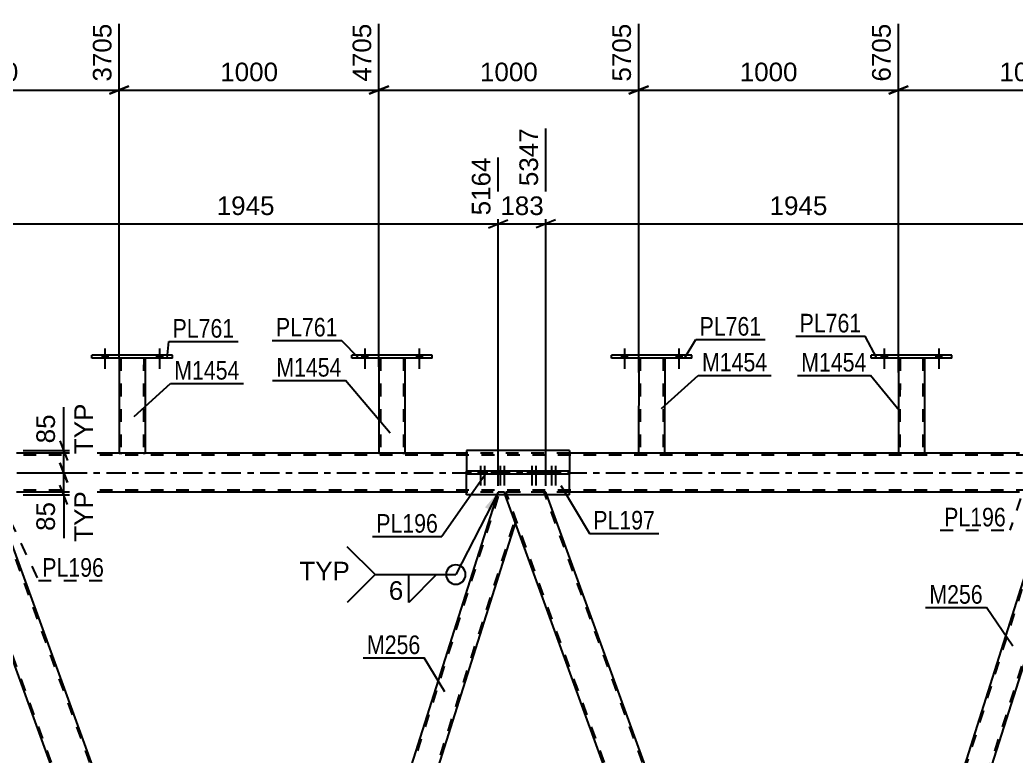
# Model space of a CAD drawing. Header units: millimetres. Extents: x -65 to 776, y -395 to 199.
# Drawn here: x 129.2 to 282.6, y -43.7 to 69.7 of the extents above; entities that cross this region are included whole.
import ezdxf

# ---------------------------------------------------------------- set-up
doc = ezdxf.new("R2010")
doc.units = ezdxf.units.MM
doc.linetypes.add('DXK_LINE_DOT2', pattern=[3.9198, 1.9599, -1.9599])
doc.linetypes.add('DXK_LINE_DOT3', pattern=[5.9187, 2.979, -0.9799, 0.9799, -0.9799])
doc.styles.add('Arial', font='ARIAL.TTF', dxfattribs={"height": 0.2})
doc.styles.add('Arial Narrow', font='ARIALN.TTF', dxfattribs={"height": 0.2})

# ---------------------------------------------------------------- blocks, each defined once
blk = doc.blocks.new('Part-318465366-5852 - 5841')
at = {"color": 2, "linetype": 'Continuous'}
for p, q in [((184.46, 17.64), (184.45, 3)), ((188.46, 17.64), (188.45, 3)), ((184.49, 3), (184.45, 3)), ((184.59, 3), (184.49, 3)), ((184.75, 3), (184.59, 3)), ((188.16, 3), (184.75, 3)), ((188.31, 3), (188.16, 3)), ((188.42, 3), (188.31, 3)), ((188.45, 3), (188.42, 3))]:
    blk.add_line(p, q, dxfattribs=at)
at = {"color": 7, "linetype": 'DXK_LINE_DOT2'}
for p, q in [((184.46, 17.64), (184.46, 17.64)), ((184.46, 17.64), (184.46, 17.64)), ((184.46, 17.64), (184.46, 17.64)), ((184.49, 17.64), (184.46, 17.64)), ((184.46, 17.64), (184.49, 17.64)), ((184.6, 17.64), (184.49, 17.64)), ((184.49, 17.64), (184.6, 17.64)), ((184.75, 17.64), (184.6, 17.64)), ((184.6, 17.64), (184.75, 17.64)), ((184.7, 17.64), (184.69, 3)), ((184.7, 17.64), (184.7, 17.64)), ((184.72, 17.64), (184.7, 17.64)), ((184.7, 17.64), (184.72, 17.64)), ((184.77, 17.64), (184.72, 17.64)), ((184.72, 17.64), (184.77, 17.64)), ((188.16, 17.64), (184.75, 17.64)), ((188.16, 17.64), (184.75, 17.64)), ((188.07, 17.64), (184.77, 17.64)), ((184.77, 17.64), (184.85, 17.64)), ((188.15, 17.64), (184.85, 17.64)), ((188.15, 17.64), (188.07, 17.64)), ((188.2, 17.64), (188.15, 17.64)), ((188.15, 17.64), (188.2, 17.64)), ((188.16, 17.64), (188.32, 17.64)), ((188.32, 17.64), (188.16, 17.64)), ((188.22, 17.64), (188.2, 17.64)), ((188.2, 17.64), (188.22, 17.64)), ((188.22, 17.64), (188.21, 3)), ((188.22, 17.64), (188.22, 17.64)), ((188.32, 17.64), (188.42, 17.64)), ((188.42, 17.64), (188.32, 17.64)), ((188.42, 17.64), (188.46, 17.64)), ((188.46, 17.64), (188.42, 17.64)), ((188.46, 17.64), (188.46, 17.64)), ((188.46, 17.64), (188.46, 17.64)), ((188.46, 17.64), (188.46, 17.64)), ((184.45, 3), (184.49, 3)), ((184.49, 3), (184.59, 3)), ((184.59, 3), (184.75, 3)), ((184.69, 3), (184.71, 3)), ((184.69, 3), (184.71, 3)), ((188.07, 3), (184.71, 3)), ((184.71, 3), (184.75, 3)), ((188.16, 3), (184.75, 3)), ((184.75, 3), (184.76, 3)), ((184.76, 3), (184.84, 3)), ((188.14, 3), (184.84, 3)), ((188.14, 3), (188.07, 3)), ((188.2, 3), (188.14, 3)), ((188.14, 3), (188.2, 3)), ((188.16, 3), (188.31, 3)), ((188.21, 3), (188.2, 3)), ((188.2, 3), (188.21, 3)), ((188.31, 3), (188.42, 3)), ((188.42, 3), (188.45, 3))]:
    blk.add_line(p, q, dxfattribs=at)
blk = doc.blocks.new('Bolt-318465366-5936 - 5841')
at = {"linetype": 'Continuous'}
for points in [[(181.82, 17.64), (182.7, 17.64), (182.7, 18.12), (181.82, 18.12)], [(190.22, 17.64), (191.1, 17.64), (191.1, 18.12), (190.22, 18.12)]]:
    blk.add_hatch(color=1, dxfattribs=at).paths.add_polyline_path(points)
at = {"color": 1, "linetype": 'Continuous'}
for p, q in [((182.26, 19.12), (182.26, 16)), ((190.66, 19.12), (190.66, 16)), ((181.82, 18.12), (181.82, 17.64)), ((182.7, 18.12), (182.7, 17.64)), ((190.22, 18.12), (190.22, 17.64)), ((191.1, 18.12), (191.1, 17.64))]:
    blk.add_line(p, q, dxfattribs=at)
blk = doc.blocks.new('Part-318465366-6000 - 5841')
at = {"color": 7, "linetype": 'DXK_LINE_DOT2'}
for p, q in [((210.15, -3), (203.77, -3)), ((203.91, -3.4), (203.77, -3)), ((247.34, -122), (204.02, -3)), ((253.21, -122), (209.9, -3)), ((210.3, -3.4), (210.15, -3)), ((247.08, -122), (246.93, -121.6)), ((253.47, -122), (247.08, -122)), ((253.47, -122), (253.32, -121.6))]:
    blk.add_line(p, q, dxfattribs=at)
at = {"color": 2, "linetype": 'Continuous'}
for p, q in [((246.93, -121.6), (203.91, -3.4)), ((253.32, -121.6), (210.3, -3.4))]:
    blk.add_line(p, q, dxfattribs=at)
blk = doc.blocks.new('Bolt-318465366-5956 - 5841')
at = {"linetype": 'Continuous'}
for points in [[(221.82, 17.64), (222.7, 17.64), (222.7, 18.12), (221.82, 18.12)], [(230.22, 17.64), (231.1, 17.64), (231.1, 18.12), (230.22, 18.12)]]:
    blk.add_hatch(color=1, dxfattribs=at).paths.add_polyline_path(points)
at = {"color": 1, "linetype": 'Continuous'}
for p, q in [((222.26, 19.12), (222.26, 16)), ((230.66, 19.12), (230.66, 16)), ((221.82, 18.12), (221.82, 17.64)), ((222.7, 18.12), (222.7, 17.64)), ((230.22, 18.12), (230.22, 17.64)), ((231.1, 18.12), (231.1, 17.64))]:
    blk.add_line(p, q, dxfattribs=at)
blk = doc.blocks.new('Bolt-318465366-5957 - 5841')
at = {"linetype": 'Continuous'}
for points in [[(261.82, 17.64), (262.7, 17.64), (262.7, 18.12), (261.82, 18.12)], [(270.22, 17.64), (271.1, 17.64), (271.1, 18.12), (270.22, 18.12)]]:
    blk.add_hatch(color=1, dxfattribs=at).paths.add_polyline_path(points)
at = {"color": 1, "linetype": 'Continuous'}
for p, q in [((262.26, 19.12), (262.26, 16)), ((270.66, 19.12), (270.66, 16)), ((261.82, 18.12), (261.82, 17.64)), ((262.7, 18.12), (262.7, 17.64)), ((270.22, 18.12), (270.22, 17.64)), ((271.1, 18.12), (271.1, 17.64))]:
    blk.add_line(p, q, dxfattribs=at)
blk = doc.blocks.new('Bolt-318465366-5958 - 5841')
at = {"linetype": 'Continuous'}
for points in [[(261.82, 17.64), (262.7, 17.64), (262.7, 18.12), (261.82, 18.12)], [(270.22, 17.64), (271.1, 17.64), (271.1, 18.12), (270.22, 18.12)]]:
    blk.add_hatch(color=1, dxfattribs=at).paths.add_polyline_path(points)
at = {"color": 1, "linetype": 'Continuous'}
for p, q in [((262.26, 19.12), (262.26, 16)), ((270.66, 19.12), (270.66, 16)), ((261.82, 18.12), (261.82, 17.64)), ((262.7, 18.12), (262.7, 17.64)), ((270.22, 18.12), (270.22, 17.64)), ((271.1, 18.12), (271.1, 17.64))]:
    blk.add_line(p, q, dxfattribs=at)
blk = doc.blocks.new('Part-318465366-6234 - 5841')
at = {"color": 2, "linetype": 'Continuous'}
for p, q in [((180.26, 17.64), (180.26, 18.12)), ((192.66, 18.12), (180.26, 18.12)), ((192.66, 17.64), (180.26, 17.64)), ((192.66, 17.64), (192.66, 18.12))]:
    blk.add_line(p, q, dxfattribs=at)
blk = doc.blocks.new('Bolt-318465366-5935 - 5841')
at = {"linetype": 'Continuous'}
for points in [[(181.82, 17.64), (182.7, 17.64), (182.7, 18.12), (181.82, 18.12)], [(190.22, 17.64), (191.1, 17.64), (191.1, 18.12), (190.22, 18.12)]]:
    blk.add_hatch(color=1, dxfattribs=at).paths.add_polyline_path(points)
at = {"color": 1, "linetype": 'Continuous'}
for p, q in [((182.26, 19.12), (182.26, 16)), ((190.66, 19.12), (190.66, 16)), ((181.82, 18.12), (181.82, 17.64)), ((182.7, 18.12), (182.7, 17.64)), ((190.22, 18.12), (190.22, 17.64)), ((191.1, 18.12), (191.1, 17.64))]:
    blk.add_line(p, q, dxfattribs=at)
blk = doc.blocks.new('Bolt-318465366-5937 - 5841')
at = {"linetype": 'Continuous'}
for points in [[(141.82, 17.64), (142.7, 17.64), (142.7, 18.12), (141.82, 18.12)], [(150.22, 17.64), (151.1, 17.64), (151.1, 18.12), (150.22, 18.12)]]:
    blk.add_hatch(color=1, dxfattribs=at).paths.add_polyline_path(points)
at = {"color": 1, "linetype": 'Continuous'}
for p, q in [((142.26, 19.12), (142.26, 16)), ((150.66, 19.12), (150.66, 16)), ((141.82, 18.12), (141.82, 17.64)), ((142.7, 18.12), (142.7, 17.64)), ((150.22, 18.12), (150.22, 17.64)), ((151.1, 18.12), (151.1, 17.64))]:
    blk.add_line(p, q, dxfattribs=at)
blk = doc.blocks.new('Bolt-318465366-5944 - 5841')
at = {"linetype": 'Continuous'}
for points in [[(141.82, 17.64), (142.7, 17.64), (142.7, 18.12), (141.82, 18.12)], [(150.22, 17.64), (151.1, 17.64), (151.1, 18.12), (150.22, 18.12)]]:
    blk.add_hatch(color=1, dxfattribs=at).paths.add_polyline_path(points)
at = {"color": 1, "linetype": 'Continuous'}
for p, q in [((142.26, 19.12), (142.26, 16)), ((150.66, 19.12), (150.66, 16)), ((141.82, 18.12), (141.82, 17.64)), ((142.7, 18.12), (142.7, 17.64)), ((150.22, 18.12), (150.22, 17.64)), ((151.1, 18.12), (151.1, 17.64))]:
    blk.add_line(p, q, dxfattribs=at)
blk = doc.blocks.new('Part-318465366-5985 - 5841')
at = {"color": 7, "linetype": 'DXK_LINE_DOT2'}
for p, q in [((166.73, -117.6), (203.07, -3)), ((202.69, -3.4), (202.82, -3)), ((203.77, -3), (202.82, -3)), ((205.5, -7.77), (203.77, -3)), ((169.03, -122), (205.37, -7.4)), ((168.33, -122), (166.6, -117.23)), ((169.28, -122), (168.33, -122)), ((169.41, -121.6), (169.28, -122))]:
    blk.add_line(p, q, dxfattribs=at)
at = {"color": 2, "linetype": 'Continuous'}
for p, q in [((166.6, -117.23), (202.69, -3.4)), ((169.41, -121.6), (205.5, -7.77))]:
    blk.add_line(p, q, dxfattribs=at)
blk = doc.blocks.new('Part-318465366-6229 - 5841')
at = {"color": 2, "linetype": 'Continuous'}
for p, q in [((144.46, 17.64), (144.45, 3)), ((148.46, 17.64), (148.45, 3)), ((144.49, 3), (144.45, 3)), ((144.59, 3), (144.49, 3)), ((144.75, 3), (144.59, 3)), ((148.16, 3), (144.75, 3)), ((148.31, 3), (148.16, 3)), ((148.42, 3), (148.31, 3)), ((148.45, 3), (148.42, 3))]:
    blk.add_line(p, q, dxfattribs=at)
at = {"color": 7, "linetype": 'DXK_LINE_DOT2'}
for p, q in [((144.46, 17.64), (144.46, 17.64)), ((144.46, 17.64), (144.46, 17.64)), ((144.46, 17.64), (144.46, 17.64)), ((144.5, 17.64), (144.46, 17.64)), ((144.46, 17.64), (144.5, 17.64)), ((144.6, 17.64), (144.5, 17.64)), ((144.5, 17.64), (144.6, 17.64)), ((144.76, 17.64), (144.6, 17.64)), ((144.6, 17.64), (144.76, 17.64)), ((144.7, 17.64), (144.69, 3)), ((144.7, 17.64), (144.7, 17.64)), ((144.72, 17.64), (144.7, 17.64)), ((144.7, 17.64), (144.72, 17.64)), ((144.77, 17.64), (144.72, 17.64)), ((144.72, 17.64), (144.77, 17.64)), ((148.16, 17.64), (144.76, 17.64)), ((148.16, 17.64), (144.76, 17.64)), ((148.07, 17.64), (144.77, 17.64)), ((144.77, 17.64), (144.85, 17.64)), ((148.15, 17.64), (144.85, 17.64)), ((148.15, 17.64), (148.07, 17.64)), ((148.2, 17.64), (148.15, 17.64)), ((148.15, 17.64), (148.2, 17.64)), ((148.16, 17.64), (148.32, 17.64)), ((148.32, 17.64), (148.16, 17.64)), ((148.22, 17.64), (148.2, 17.64)), ((148.2, 17.64), (148.22, 17.64)), ((148.22, 17.64), (148.21, 3)), ((148.22, 17.64), (148.22, 17.64)), ((148.32, 17.64), (148.42, 17.64)), ((148.42, 17.64), (148.32, 17.64)), ((148.42, 17.64), (148.46, 17.64)), ((148.46, 17.64), (148.42, 17.64)), ((148.46, 17.64), (148.46, 17.64)), ((148.46, 17.64), (148.46, 17.64)), ((148.46, 17.64), (148.46, 17.64)), ((144.45, 3), (144.49, 3)), ((144.49, 3), (144.59, 3)), ((144.59, 3), (144.75, 3)), ((144.69, 3), (144.71, 3)), ((144.69, 3), (144.71, 3)), ((148.07, 3), (144.71, 3)), ((144.71, 3), (144.75, 3)), ((148.16, 3), (144.75, 3)), ((144.75, 3), (144.76, 3)), ((144.76, 3), (144.84, 3)), ((148.14, 3), (144.84, 3)), ((148.14, 3), (148.07, 3)), ((148.2, 3), (148.14, 3)), ((148.14, 3), (148.2, 3)), ((148.16, 3), (148.31, 3)), ((148.21, 3), (148.2, 3)), ((148.2, 3), (148.21, 3)), ((148.31, 3), (148.42, 3)), ((148.42, 3), (148.45, 3))]:
    blk.add_line(p, q, dxfattribs=at)
blk = doc.blocks.new('Part-318465366-6199 - 5841')
at = {"color": 2, "linetype": 'Continuous'}
for p, q in [((140.26, 17.64), (140.26, 18.12)), ((152.66, 18.12), (140.26, 18.12)), ((152.66, 17.64), (140.26, 17.64)), ((152.66, 17.64), (152.66, 18.12))]:
    blk.add_line(p, q, dxfattribs=at)
blk = doc.blocks.new('Part-318465366-6098 - 5841')
at = {"color": 2, "linetype": 'Continuous'}
for p, q in [((260.26, 17.64), (260.26, 18.12)), ((272.66, 18.12), (260.26, 18.12)), ((272.66, 17.64), (260.26, 17.64)), ((272.66, 17.64), (272.66, 18.12))]:
    blk.add_line(p, q, dxfattribs=at)
blk = doc.blocks.new('Part-318465366-6103 - 5841')
at = {"color": 2, "linetype": 'Continuous'}
for p, q in [((264.46, 17.64), (264.45, 3)), ((268.46, 17.64), (268.45, 3)), ((264.49, 3), (264.45, 3)), ((264.59, 3), (264.49, 3)), ((264.75, 3), (264.59, 3)), ((268.16, 3), (264.75, 3)), ((268.31, 3), (268.16, 3)), ((268.42, 3), (268.31, 3)), ((268.45, 3), (268.42, 3))]:
    blk.add_line(p, q, dxfattribs=at)
at = {"color": 7, "linetype": 'DXK_LINE_DOT2'}
for p, q in [((264.46, 17.64), (264.46, 17.64)), ((264.46, 17.64), (264.46, 17.64)), ((264.46, 17.64), (264.46, 17.64)), ((264.49, 17.64), (264.46, 17.64)), ((264.46, 17.64), (264.49, 17.64)), ((264.6, 17.64), (264.49, 17.64)), ((264.49, 17.64), (264.6, 17.64)), ((264.75, 17.64), (264.6, 17.64)), ((264.6, 17.64), (264.75, 17.64)), ((264.7, 17.64), (264.69, 3)), ((264.7, 17.64), (264.7, 17.64)), ((264.72, 17.64), (264.7, 17.64)), ((264.7, 17.64), (264.72, 17.64)), ((264.77, 17.64), (264.72, 17.64)), ((264.72, 17.64), (264.77, 17.64)), ((268.16, 17.64), (264.75, 17.64)), ((268.16, 17.64), (264.75, 17.64)), ((268.07, 17.64), (264.77, 17.64)), ((264.77, 17.64), (264.85, 17.64)), ((268.15, 17.64), (264.85, 17.64)), ((268.15, 17.64), (268.07, 17.64)), ((268.2, 17.64), (268.15, 17.64)), ((268.15, 17.64), (268.2, 17.64)), ((268.16, 17.64), (268.32, 17.64)), ((268.32, 17.64), (268.16, 17.64)), ((268.22, 17.64), (268.2, 17.64)), ((268.2, 17.64), (268.22, 17.64)), ((268.22, 17.64), (268.21, 3)), ((268.22, 17.64), (268.22, 17.64)), ((268.32, 17.64), (268.42, 17.64)), ((268.42, 17.64), (268.32, 17.64)), ((268.42, 17.64), (268.46, 17.64)), ((268.46, 17.64), (268.42, 17.64)), ((268.46, 17.64), (268.46, 17.64)), ((268.46, 17.64), (268.46, 17.64)), ((268.46, 17.64), (268.46, 17.64)), ((264.45, 3), (264.49, 3)), ((264.49, 3), (264.59, 3)), ((264.59, 3), (264.75, 3)), ((264.69, 3), (264.71, 3)), ((264.69, 3), (264.71, 3)), ((268.07, 3), (264.71, 3)), ((264.71, 3), (264.75, 3)), ((268.16, 3), (264.75, 3)), ((264.75, 3), (264.76, 3)), ((264.76, 3), (264.84, 3)), ((268.14, 3), (264.84, 3)), ((268.14, 3), (268.07, 3)), ((268.2, 3), (268.14, 3)), ((268.14, 3), (268.2, 3)), ((268.16, 3), (268.31, 3)), ((268.21, 3), (268.2, 3)), ((268.2, 3), (268.21, 3)), ((268.31, 3), (268.42, 3)), ((268.42, 3), (268.45, 3))]:
    blk.add_line(p, q, dxfattribs=at)
blk = doc.blocks.new('Part-318465366-6108 - 5841')
at = {"color": 2, "linetype": 'Continuous'}
for p, q in [((220.26, 17.64), (220.26, 18.12)), ((232.66, 18.12), (220.26, 18.12)), ((232.66, 17.64), (220.26, 17.64)), ((232.66, 17.64), (232.66, 18.12))]:
    blk.add_line(p, q, dxfattribs=at)
blk = doc.blocks.new('Part-318465366-6113 - 5841')
at = {"color": 2, "linetype": 'Continuous'}
for p, q in [((224.46, 17.64), (224.45, 3)), ((228.46, 17.64), (228.45, 3)), ((224.49, 3), (224.45, 3)), ((224.59, 3), (224.49, 3)), ((224.75, 3), (224.59, 3)), ((228.16, 3), (224.75, 3)), ((228.31, 3), (228.16, 3)), ((228.42, 3), (228.31, 3)), ((228.45, 3), (228.42, 3))]:
    blk.add_line(p, q, dxfattribs=at)
at = {"color": 7, "linetype": 'DXK_LINE_DOT2'}
for p, q in [((224.46, 17.64), (224.46, 17.64)), ((224.46, 17.64), (224.46, 17.64)), ((224.46, 17.64), (224.46, 17.64)), ((224.49, 17.64), (224.46, 17.64)), ((224.46, 17.64), (224.49, 17.64)), ((224.6, 17.64), (224.49, 17.64)), ((224.49, 17.64), (224.6, 17.64)), ((224.75, 17.64), (224.6, 17.64)), ((224.6, 17.64), (224.75, 17.64)), ((224.7, 17.64), (224.69, 3)), ((224.7, 17.64), (224.7, 17.64)), ((224.72, 17.64), (224.7, 17.64)), ((224.7, 17.64), (224.72, 17.64)), ((224.77, 17.64), (224.72, 17.64)), ((224.72, 17.64), (224.77, 17.64)), ((228.16, 17.64), (224.75, 17.64)), ((228.16, 17.64), (224.75, 17.64)), ((228.07, 17.64), (224.77, 17.64)), ((224.77, 17.64), (224.85, 17.64)), ((228.15, 17.64), (224.85, 17.64)), ((228.15, 17.64), (228.07, 17.64)), ((228.2, 17.64), (228.15, 17.64)), ((228.15, 17.64), (228.2, 17.64)), ((228.16, 17.64), (228.32, 17.64)), ((228.32, 17.64), (228.16, 17.64)), ((228.22, 17.64), (228.2, 17.64)), ((228.2, 17.64), (228.22, 17.64)), ((228.22, 17.64), (228.21, 3)), ((228.22, 17.64), (228.22, 17.64)), ((228.32, 17.64), (228.42, 17.64)), ((228.42, 17.64), (228.32, 17.64)), ((228.42, 17.64), (228.46, 17.64)), ((228.46, 17.64), (228.42, 17.64)), ((228.46, 17.64), (228.46, 17.64)), ((228.46, 17.64), (228.46, 17.64)), ((228.46, 17.64), (228.46, 17.64)), ((224.45, 3), (224.49, 3)), ((224.49, 3), (224.59, 3)), ((224.59, 3), (224.75, 3)), ((224.69, 3), (224.71, 3)), ((224.69, 3), (224.71, 3)), ((228.07, 3), (224.71, 3)), ((224.71, 3), (224.75, 3)), ((228.16, 3), (224.75, 3)), ((224.75, 3), (224.76, 3)), ((224.76, 3), (224.84, 3)), ((228.14, 3), (224.84, 3)), ((228.14, 3), (228.07, 3)), ((228.2, 3), (228.14, 3)), ((228.14, 3), (228.2, 3)), ((228.16, 3), (228.31, 3)), ((228.21, 3), (228.2, 3)), ((228.2, 3), (228.21, 3)), ((228.31, 3), (228.42, 3)), ((228.42, 3), (228.45, 3))]:
    blk.add_line(p, q, dxfattribs=at)
blk = doc.blocks.new('Part-318465366-6216 - 5841')
at = {"color": 7, "linetype": 'DXK_LINE_DOT2'}
for p, q in [((672.6, 2.68), (12.26, 2.68)), ((213.8, 3), (197.94, 3)), ((672.6, -2.68), (12.26, -2.68)), ((213.8, -3), (197.94, -3))]:
    blk.add_line(p, q, dxfattribs=at)
at = {"color": 2, "linetype": 'Continuous'}
for p, q in [((197.94, 3), (128.66, 3)), ((283.08, 3), (213.8, 3)), ((197.94, -3), (128.66, -3)), ((283.08, -3), (213.8, -3))]:
    blk.add_line(p, q, dxfattribs=at)
at = {"color": 7, "linetype": 'DXK_LINE_DOT3'}
blk.add_line((12.26, 0), (682.6, 0), dxfattribs=at)
blk = doc.blocks.new('Bolt-318465366-6222 - 5841')
at = {"linetype": 'Continuous'}
for points in [[(221.82, 17.64), (222.7, 17.64), (222.7, 18.12), (221.82, 18.12)], [(230.22, 17.64), (231.1, 17.64), (231.1, 18.12), (230.22, 18.12)]]:
    blk.add_hatch(color=1, dxfattribs=at).paths.add_polyline_path(points)
at = {"color": 1, "linetype": 'Continuous'}
for p, q in [((222.26, 19.12), (222.26, 16)), ((230.66, 19.12), (230.66, 16)), ((221.82, 18.12), (221.82, 17.64)), ((222.7, 18.12), (222.7, 17.64)), ((230.22, 18.12), (230.22, 17.64)), ((231.1, 18.12), (231.1, 17.64))]:
    blk.add_line(p, q, dxfattribs=at)
blk = doc.blocks.new('Part-318465366-6500 - 5841')
at = {"color": 7, "linetype": 'DXK_LINE_DOT2'}
for p, q in [((288.21, -3), (251.86, -117.6)), ((287.95, -3), (287.83, -3.4)), ((288.9, -3), (287.95, -3)), ((288.9, -3), (290.64, -7.77)), ((290.5, -7.4), (254.16, -122)), ((253.47, -122), (251.73, -117.23)), ((254.41, -122), (253.47, -122)), ((254.41, -122), (254.54, -121.6))]:
    blk.add_line(p, q, dxfattribs=at)
at = {"color": 2, "linetype": 'Continuous'}
for p, q in [((287.83, -3.4), (251.73, -117.23)), ((290.64, -7.77), (254.54, -121.6))]:
    blk.add_line(p, q, dxfattribs=at)
blk = doc.blocks.new('Bolt-318465366-6398 - 5841')
at = {"linetype": 'Continuous'}
for points in [[(208.37, 0.24), (207.65, 0.24), (207.65, -0.24), (208.37, -0.24)], [(208.98, 0.24), (208.26, 0.24), (208.26, -0.24), (208.98, -0.24)], [(211.39, 0.24), (210.67, 0.24), (210.67, -0.24), (211.39, -0.24)], [(211.99, 0.24), (211.27, 0.24), (211.27, -0.24), (211.99, -0.24)]]:
    blk.add_hatch(color=1, dxfattribs=at).paths.add_polyline_path(points)
at = {"color": 1, "linetype": 'Continuous'}
for p, q in [((207.65, 0.24), (207.65, -0.24)), ((208.01, 1.04), (208.01, -1.96)), ((208.26, 0.24), (208.26, -0.24)), ((208.37, 0.24), (208.37, -0.24)), ((208.62, 1.04), (208.62, -1.96)), ((208.98, 0.24), (208.98, -0.24)), ((210.67, 0.24), (210.67, -0.24)), ((211.03, 1.04), (211.03, -1.96)), ((211.27, 0.24), (211.27, -0.24)), ((211.39, 0.24), (211.39, -0.24)), ((211.63, 1.04), (211.63, -1.96)), ((211.99, 0.24), (211.99, -0.24))]:
    blk.add_line(p, q, dxfattribs=at)
blk = doc.blocks.new('Bolt-318465366-6399 - 5841')
at = {"linetype": 'Continuous'}
for points in [[(200.47, 0.24), (199.75, 0.24), (199.75, -0.24), (200.47, -0.24)], [(201.07, 0.24), (200.35, 0.24), (200.35, -0.24), (201.07, -0.24)], [(203.48, 0.24), (202.76, 0.24), (202.76, -0.24), (203.48, -0.24)], [(204.08, 0.24), (203.36, 0.24), (203.36, -0.24), (204.08, -0.24)]]:
    blk.add_hatch(color=1, dxfattribs=at).paths.add_polyline_path(points)
at = {"color": 1, "linetype": 'Continuous'}
for p, q in [((199.75, 0.24), (199.75, -0.24)), ((200.11, 1.04), (200.11, -1.96)), ((200.35, 0.24), (200.35, -0.24)), ((200.47, 0.24), (200.47, -0.24)), ((200.71, 1.04), (200.71, -1.96)), ((201.07, 0.24), (201.07, -0.24)), ((202.76, 0.24), (202.76, -0.24)), ((203.12, 1.04), (203.12, -1.96)), ((203.36, 0.24), (203.36, -0.24)), ((203.48, 0.24), (203.48, -0.24)), ((203.72, 1.04), (203.72, -1.96)), ((204.08, 0.24), (204.08, -0.24))]:
    blk.add_line(p, q, dxfattribs=at)
blk = doc.blocks.new('Part-318465366-6404 - 5841')
at = {"color": 2, "linetype": 'Continuous'}
for p, q in [((213.8, 3.4), (197.94, 3.4)), ((197.94, 3.4), (197.94, 0.24)), ((213.8, 3.4), (213.8, 0.24)), ((197.94, -3.4), (197.94, -0.24)), ((213.8, -3.4), (213.8, -0.24)), ((213.8, -3.4), (197.94, -3.4))]:
    blk.add_line(p, q, dxfattribs=at)
at = {"color": 7, "linetype": 'DXK_LINE_DOT2'}
for p, q in [((197.94, -0.24), (197.94, 0.24)), ((213.8, -0.24), (213.8, 0.24))]:
    blk.add_line(p, q, dxfattribs=at)
blk = doc.blocks.new('Part-318465366-6409 - 5841')
at = {"color": 2, "linetype": 'Continuous'}
for p, q in [((213.8, 0.24), (197.94, 0.24)), ((197.94, 0.24), (197.94, -0.24)), ((204.35, -0.24), (204.35, 0.24)), ((207.39, -0.24), (207.39, 0.24)), ((213.8, 0.24), (213.8, -0.24)), ((213.8, -0.24), (197.94, -0.24))]:
    blk.add_line(p, q, dxfattribs=at)
blk = doc.blocks.new('Part-318465366-6495 - 5841')
at = {"color": 7, "linetype": 'DXK_LINE_DOT2'}
for p, q in [((125.02, -3), (118.63, -3)), ((118.78, -3.4), (118.63, -3)), ((162.2, -122), (118.89, -3)), ((168.08, -122), (124.76, -3)), ((125.16, -3.4), (125.02, -3)), ((161.95, -122), (161.8, -121.6)), ((168.33, -122), (161.95, -122)), ((168.33, -122), (168.18, -121.6))]:
    blk.add_line(p, q, dxfattribs=at)
at = {"color": 2, "linetype": 'Continuous'}
for p, q in [((161.8, -121.6), (118.78, -3.4)), ((168.18, -121.6), (125.16, -3.4))]:
    blk.add_line(p, q, dxfattribs=at)
blk = doc.blocks.new('StraightDimension-318465366-7029 - 5841')
at = {"color": 7, "linetype": 'Continuous'}
for p, q in [((135.31, 4.9), (136.51, 1.9)), ((129.66, 3.4), (138.31, 3.4)), ((135.91, 0), (135.91, 3.4)), ((136.51, -1.5), (135.31, 1.5)), ((129.66, 0), (138.31, 0))]:
    blk.add_line(p, q, dxfattribs=at)
at = {"color": 0, "linetype": 'Continuous'}
blk.add_wipeout([(141.01, 11.24), (136.81, 11.24), (136.81, 2.26), (141.01, 2.26)], dxfattribs=at)
at = {"color": 0}
blk.add_wipeout([(135.16, 9.57), (130.96, 9.57), (130.96, 3.92), (135.16, 3.92)], dxfattribs=at)
at = {"color": 7, "linetype": 'Continuous'}
blk.add_line((135.91, 3.4), (135.91, 10.1), dxfattribs=at)
blk.add_line((135.91, 3.4), (135.91, 10.1), dxfattribs=at)
at = {"color": 3, "linetype": 'Continuous', "style": 'Arial'}
blk.add_text('TYP', height=2.865, rotation=90.0002, dxfattribs=at).set_placement((140.41, 2.86))
at = {"color": 3, "style": 'Arial'}
blk.add_text('85', height=2.865, rotation=90.0002, dxfattribs=at).set_placement((134.56, 4.52))
blk = doc.blocks.new('StraightDimension-318465366-7207 - 5841')
at = {"color": 7, "linetype": 'Continuous'}
for p, q in [((264.46, 15.44), (264.46, 69.15)), ((304.46, 15.44), (304.46, 69.15)), ((265.96, 59.55), (262.96, 58.35)), ((264.46, 58.95), (304.46, 58.95)), ((302.96, 58.35), (305.96, 59.55))]:
    blk.add_line(p, q, dxfattribs=at)
at = {"color": 0, "linetype": 'Continuous'}
blk.add_wipeout([(303.86, 69.75), (299.66, 69.75), (299.66, 59.65), (303.86, 59.65)], dxfattribs=at)
at = {"color": 0}
blk.add_wipeout([(289.5, 59.7), (289.5, 63.9), (279.41, 63.9), (279.41, 59.7)], dxfattribs=at)
at = {"color": 3, "linetype": 'Continuous', "style": 'Arial'}
blk.add_text('7705', height=2.865, rotation=90.0002, dxfattribs=at).set_placement((303.26, 60.25))
at = {"color": 3, "style": 'Arial'}
blk.add_text('1000', height=2.865, dxfattribs=at).set_placement((280.01, 60.3))
blk = doc.blocks.new('StraightDimension-318465366-7247 - 5841')
at = {"color": 7, "linetype": 'Continuous'}
for p, q in [((104.46, 17.62), (104.46, 69.15)), ((144.46, 17.62), (144.46, 69.15)), ((105.96, 59.55), (102.96, 58.35)), ((104.46, 58.95), (144.46, 58.95)), ((142.96, 58.35), (145.96, 59.55))]:
    blk.add_line(p, q, dxfattribs=at)
at = {"color": 0, "linetype": 'Continuous'}
blk.add_wipeout([(143.86, 69.75), (139.66, 69.75), (139.66, 59.65), (143.86, 59.65)], dxfattribs=at)
at = {"color": 0}
blk.add_wipeout([(129.51, 59.7), (129.51, 63.9), (119.41, 63.9), (119.41, 59.7)], dxfattribs=at)
at = {"color": 3, "linetype": 'Continuous', "style": 'Arial'}
blk.add_text('3705', height=2.865, rotation=90.0002, dxfattribs=at).set_placement((143.26, 60.25))
at = {"color": 3, "style": 'Arial'}
blk.add_text('1000', height=2.865, dxfattribs=at).set_placement((120.01, 60.3))
blk = doc.blocks.new('StraightDimension-318465366-7017 - 5841')
at = {"color": 7, "linetype": 'Continuous'}
for p, q in [((135.31, 1.5), (136.51, -1.5)), ((129.66, 0), (138.31, 0)), ((135.91, -3.4), (135.91, 0)), ((136.51, -4.9), (135.31, -1.9)), ((129.66, -3.4), (138.31, -3.4))]:
    blk.add_line(p, q, dxfattribs=at)
at = {"color": 0, "linetype": 'Continuous'}
blk.add_wipeout([(141.01, -2.26), (136.81, -2.26), (136.81, -11.24), (141.01, -11.24)], dxfattribs=at)
at = {"color": 0}
blk.add_wipeout([(135.16, -3.93), (130.96, -3.93), (130.96, -9.57), (135.16, -9.57)], dxfattribs=at)
at = {"color": 7, "linetype": 'Continuous'}
blk.add_line((135.91, -3.4), (135.91, -10.1), dxfattribs=at)
blk.add_line((135.91, -3.4), (135.91, -10.1), dxfattribs=at)
at = {"color": 3, "linetype": 'Continuous', "style": 'Arial'}
blk.add_text('TYP', height=2.865, rotation=90.0002, dxfattribs=at).set_placement((140.41, -10.64))
at = {"color": 3, "style": 'Arial'}
blk.add_text('85', height=2.865, rotation=90.0002, dxfattribs=at).set_placement((134.56, -8.97))
blk = doc.blocks.new('StraightDimension-318465366-7660 - 5841')
at = {"color": 7, "linetype": 'Continuous'}
for p, q in [((125.02, -2), (125.02, 53.03)), ((202.82, -2), (202.82, 48.53)), ((126.52, 38.94), (123.52, 37.74)), ((201.32, 37.74), (204.32, 38.94)), ((125.02, 38.34), (202.82, 38.34))]:
    blk.add_line(p, q, dxfattribs=at)
at = {"color": 0, "linetype": 'Continuous'}
blk.add_wipeout([(202.22, 49.13), (198.02, 49.13), (198.02, 39.04), (202.22, 39.04)], dxfattribs=at)
at = {"color": 0}
blk.add_wipeout([(168.97, 39.09), (168.97, 43.29), (158.87, 43.29), (158.87, 39.09)], dxfattribs=at)
at = {"color": 3, "linetype": 'Continuous', "style": 'Arial'}
blk.add_text('5164', height=2.865, rotation=90.0002, dxfattribs=at).set_placement((201.62, 39.64))
at = {"color": 3, "style": 'Arial'}
blk.add_text('1945', height=2.865, dxfattribs=at).set_placement((159.47, 39.69))
blk = doc.blocks.new('StraightDimension-318465366-7612 - 5841')
at = {"color": 7, "linetype": 'Continuous'}
for p, q in [((210.15, -2), (210.15, 53.03)), ((287.95, -2), (287.95, 48.53)), ((211.65, 38.94), (208.65, 37.74)), ((286.45, 37.74), (289.45, 38.94)), ((210.15, 38.34), (287.95, 38.34))]:
    blk.add_line(p, q, dxfattribs=at)
at = {"color": 0, "linetype": 'Continuous'}
blk.add_wipeout([(287.35, 49.13), (283.15, 49.13), (283.15, 39.04), (287.35, 39.04)], dxfattribs=at)
at = {"color": 0}
blk.add_wipeout([(254.1, 39.09), (254.1, 43.29), (244.01, 43.29), (244.01, 39.09)], dxfattribs=at)
at = {"color": 3, "linetype": 'Continuous', "style": 'Arial'}
blk.add_text('7292', height=2.865, rotation=90.0002, dxfattribs=at).set_placement((286.75, 39.64))
at = {"color": 3, "style": 'Arial'}
blk.add_text('1945', height=2.865, dxfattribs=at).set_placement((244.61, 39.69))
blk = doc.blocks.new('StraightDimension-318465366-7636 - 5841')
at = {"color": 7, "linetype": 'Continuous'}
for p, q in [((210.15, -2), (210.15, 53.03)), ((202.82, -2), (202.82, 48.53)), ((201.32, 37.74), (204.32, 38.94)), ((211.65, 38.94), (208.65, 37.74)), ((202.82, 38.34), (210.15, 38.34))]:
    blk.add_line(p, q, dxfattribs=at)
at = {"color": 0}
blk.add_wipeout([(210.42, 39.09), (210.42, 43.29), (202.55, 43.29), (202.55, 39.09)], dxfattribs=at)
at = {"color": 3, "style": 'Arial'}
blk.add_text('183', height=2.865, dxfattribs=at).set_placement((203.15, 39.69))
at = {"color": 0, "linetype": 'Continuous'}
blk.add_wipeout([(209.55, 53.63), (205.35, 53.63), (205.35, 43.54), (209.55, 43.54)], dxfattribs=at)
at = {"color": 3, "linetype": 'Continuous', "style": 'Arial'}
blk.add_text('5347', height=2.865, rotation=90.0002, dxfattribs=at).set_placement((208.95, 44.14))
blk = doc.blocks.new('StraightDimension-318465366-7217 - 5841')
at = {"color": 7, "linetype": 'Continuous'}
for p, q in [((224.46, 15.44), (224.46, 69.15)), ((264.46, 15.44), (264.46, 69.15)), ((225.96, 59.55), (222.96, 58.35)), ((224.46, 58.95), (264.46, 58.95)), ((262.96, 58.35), (265.96, 59.55))]:
    blk.add_line(p, q, dxfattribs=at)
at = {"color": 0, "linetype": 'Continuous'}
blk.add_wipeout([(263.86, 69.75), (259.66, 69.75), (259.66, 59.65), (263.86, 59.65)], dxfattribs=at)
at = {"color": 0}
blk.add_wipeout([(249.5, 59.7), (249.5, 63.9), (239.41, 63.9), (239.41, 59.7)], dxfattribs=at)
at = {"color": 3, "linetype": 'Continuous', "style": 'Arial'}
blk.add_text('6705', height=2.865, rotation=90.0002, dxfattribs=at).set_placement((263.26, 60.25))
at = {"color": 3, "style": 'Arial'}
blk.add_text('1000', height=2.865, dxfattribs=at).set_placement((240.01, 60.3))
blk = doc.blocks.new('StraightDimension-318465366-7227 - 5841')
at = {"color": 7, "linetype": 'Continuous'}
for p, q in [((184.46, 16.31), (184.46, 69.15)), ((224.46, 15.44), (224.46, 69.15)), ((185.96, 59.55), (182.96, 58.35)), ((184.46, 58.95), (224.46, 58.95)), ((222.96, 58.35), (225.96, 59.55))]:
    blk.add_line(p, q, dxfattribs=at)
at = {"color": 0, "linetype": 'Continuous'}
blk.add_wipeout([(223.86, 69.75), (219.66, 69.75), (219.66, 59.65), (223.86, 59.65)], dxfattribs=at)
at = {"color": 0}
blk.add_wipeout([(209.5, 59.7), (209.5, 63.9), (199.41, 63.9), (199.41, 59.7)], dxfattribs=at)
at = {"color": 3, "linetype": 'Continuous', "style": 'Arial'}
blk.add_text('5705', height=2.865, rotation=90.0002, dxfattribs=at).set_placement((223.26, 60.25))
at = {"color": 3, "style": 'Arial'}
blk.add_text('1000', height=2.865, dxfattribs=at).set_placement((200.01, 60.3))
blk = doc.blocks.new('StraightDimension-318465366-7237 - 5841')
at = {"color": 7, "linetype": 'Continuous'}
for p, q in [((144.46, 17.62), (144.46, 69.15)), ((184.46, 16.31), (184.46, 69.15)), ((145.96, 59.55), (142.96, 58.35)), ((144.46, 58.95), (184.46, 58.95)), ((182.96, 58.35), (185.96, 59.55))]:
    blk.add_line(p, q, dxfattribs=at)
at = {"color": 0, "linetype": 'Continuous'}
blk.add_wipeout([(183.86, 69.75), (179.66, 69.75), (179.66, 59.65), (183.86, 59.65)], dxfattribs=at)
at = {"color": 0}
blk.add_wipeout([(169.51, 59.7), (169.51, 63.9), (159.41, 63.9), (159.41, 59.7)], dxfattribs=at)
at = {"color": 3, "linetype": 'Continuous', "style": 'Arial'}
blk.add_text('4705', height=2.865, rotation=90.0002, dxfattribs=at).set_placement((183.26, 60.25))
at = {"color": 3, "style": 'Arial'}
blk.add_text('1000', height=2.865, dxfattribs=at).set_placement((160.01, 60.3))
blk = doc.blocks.new('WeldMark-318465366-8002 - 5841')
at = {"linetype": 'Continuous'}
blk.add_hatch(color=30, dxfattribs=at).paths.add_polyline_path([(200.78, -5.33), (202.82, -3), (202.11, -6.01)])
at = {"color": 30, "linetype": 'Continuous'}
blk.add_line((202.82, -3), (196.29, -15.69), dxfattribs=at)
at = {"color": 3, "linetype": 'Continuous'}
for q in [(179.58, -11.4), (179.58, -19.98)]:
    blk.add_line((183.87, -15.69), q, dxfattribs=at)
for start, end in [(90, 270), (270, 90)]:
    blk.add_arc((196.29, -15.69), 1.5, start, end, dxfattribs=at)
at = {"color": 0}
blk.add_wipeout([(188.39, -19.79), (188.39, -16.39), (185.77, -16.39), (185.77, -19.79)], dxfattribs=at)
at = {"color": 30, "linetype": 'Continuous'}
blk.add_line((183.87, -15.69), (196.29, -15.69), dxfattribs=at)
at = {"color": 3, "linetype": 'Continuous'}
for p, q in [((189.05, -15.69), (193.34, -15.69)), ((193.34, -15.69), (189.05, -19.98)), ((189.05, -19.98), (189.05, -15.69))]:
    blk.add_line(p, q, dxfattribs=at)
at = {"color": 3, "style": 'Arial'}
blk.add_text('6', height=2.87, dxfattribs=at).set_placement((185.97, -19.59))
at = {"color": 0, "linetype": 'Continuous'}
blk.add_wipeout([(179.97, -16.59), (179.97, -13.59), (172.19, -13.59), (172.19, -16.59)], dxfattribs=at)
blk.add_wipeout([(179.97, -16.59), (179.97, -13.59), (172.19, -13.59), (172.19, -16.59)], dxfattribs=at)
at = {"color": 3, "linetype": 'Continuous', "style": 'Arial'}
blk.add_text('TYP', height=2.865, dxfattribs=at).set_placement((172.19, -16.59))
blk = doc.blocks.new('Mark-318465366-5848 - 5841')
at = {"color": 0}
blk.add_wipeout([(178.7, 14.8), (178.7, 17.8), (168.65, 17.8), (168.65, 14.8)], dxfattribs=at)
blk.add_wipeout([(178.7, 14.8), (178.7, 17.8), (168.65, 17.8), (168.65, 14.8)], dxfattribs=at)
at = {"color": 30, "linetype": 'Continuous'}
for p in [(168.05, 14.2), (186.19, 6.1)]:
    blk.add_line(p, (179.3, 14.2), dxfattribs=at)
at = {"color": 3, "style": 'Arial Narrow'}
blk.add_text('M1454', height=2.863, dxfattribs=at).set_placement((168.65, 14.8))
blk = doc.blocks.new('Mark-318465366-5981 - 5841')
at = {"color": 0}
blk.add_wipeout([(190.83, -27.94), (190.83, -24.94), (182.61, -24.94), (182.61, -27.94)], dxfattribs=at)
blk.add_wipeout([(190.83, -27.94), (190.83, -24.94), (182.61, -24.94), (182.61, -27.94)], dxfattribs=at)
at = {"color": 30, "linetype": 'Continuous'}
for p in [(182.01, -28.54), (194.58, -33.78)]:
    blk.add_line(p, (191.43, -28.54), dxfattribs=at)
at = {"color": 3, "style": 'Arial Narrow'}
blk.add_text('M256', height=2.863, dxfattribs=at).set_placement((182.61, -27.94))
blk = doc.blocks.new('Mark-318465366-6195 - 5841')
at = {"color": 0}
blk.add_wipeout([(162.17, 20.8), (162.17, 23.8), (152.67, 23.8), (152.67, 20.8)], dxfattribs=at)
blk.add_wipeout([(162.17, 20.8), (162.17, 23.8), (152.67, 23.8), (152.67, 20.8)], dxfattribs=at)
at = {"color": 30, "linetype": 'Continuous'}
for p, q in [((151.84, 17.64), (152.07, 20.2)), ((152.07, 20.2), (162.77, 20.2))]:
    blk.add_line(p, q, dxfattribs=at)
at = {"color": 3, "style": 'Arial Narrow'}
blk.add_text('PL761', height=2.863, dxfattribs=at).set_placement((152.67, 20.8))
blk = doc.blocks.new('Mark-318465366-6094 - 5841')
at = {"color": 0}
blk.add_wipeout([(258.74, 21.61), (258.74, 24.61), (249.24, 24.61), (249.24, 21.61)], dxfattribs=at)
blk.add_wipeout([(258.74, 21.61), (258.74, 24.61), (249.24, 24.61), (249.24, 21.61)], dxfattribs=at)
at = {"color": 30, "linetype": 'Continuous'}
for p in [(248.64, 21.01), (261.14, 17.64)]:
    blk.add_line(p, (259.34, 21.01), dxfattribs=at)
at = {"color": 3, "style": 'Arial Narrow'}
blk.add_text('PL761', height=2.863, dxfattribs=at).set_placement((249.24, 21.61))
blk = doc.blocks.new('Mark-318465366-6099 - 5841')
at = {"color": 0}
blk.add_wipeout([(259.54, 15.58), (259.54, 18.58), (249.49, 18.58), (249.49, 15.58)], dxfattribs=at)
blk.add_wipeout([(259.54, 15.58), (259.54, 18.58), (249.49, 18.58), (249.49, 15.58)], dxfattribs=at)
at = {"color": 30, "linetype": 'Continuous'}
for p in [(248.89, 14.98), (264.55, 9.57)]:
    blk.add_line(p, (260.14, 14.98), dxfattribs=at)
at = {"color": 3, "style": 'Arial Narrow'}
blk.add_text('M1454', height=2.863, dxfattribs=at).set_placement((249.49, 15.58))
blk = doc.blocks.new('Mark-318465366-6104 - 5841')
at = {"color": 0}
blk.add_wipeout([(243.34, 21.11), (243.34, 24.11), (233.83, 24.11), (233.83, 21.11)], dxfattribs=at)
blk.add_wipeout([(243.34, 21.11), (243.34, 24.11), (233.83, 24.11), (233.83, 21.11)], dxfattribs=at)
at = {"color": 30, "linetype": 'Continuous'}
for p, q in [((231.63, 17.78), (233.23, 20.51)), ((233.23, 20.51), (243.94, 20.51))]:
    blk.add_line(p, q, dxfattribs=at)
at = {"color": 3, "style": 'Arial Narrow'}
blk.add_text('PL761', height=2.863, dxfattribs=at).set_placement((233.83, 21.11))
blk = doc.blocks.new('Mark-318465366-6109 - 5841')
at = {"color": 0}
blk.add_wipeout([(244.26, 15.59), (244.26, 18.59), (234.21, 18.59), (234.21, 15.59)], dxfattribs=at)
blk.add_wipeout([(244.26, 15.59), (244.26, 18.59), (234.21, 18.59), (234.21, 15.59)], dxfattribs=at)
at = {"color": 30, "linetype": 'Continuous'}
for p, q in [((227.96, 9.9), (233.61, 14.99)), ((233.61, 14.99), (244.86, 14.99))]:
    blk.add_line(p, q, dxfattribs=at)
at = {"color": 3, "style": 'Arial Narrow'}
blk.add_text('M1454', height=2.863, dxfattribs=at).set_placement((234.21, 15.59))
blk = doc.blocks.new('Mark-318465366-6225 - 5841')
at = {"color": 0}
blk.add_wipeout([(162.98, 14.34), (162.98, 17.34), (152.93, 17.34), (152.93, 14.34)], dxfattribs=at)
blk.add_wipeout([(162.98, 14.34), (162.98, 17.34), (152.93, 17.34), (152.93, 14.34)], dxfattribs=at)
at = {"color": 30, "linetype": 'Continuous'}
for p, q in [((146.74, 8.64), (152.33, 13.74)), ((152.33, 13.74), (163.58, 13.74))]:
    blk.add_line(p, q, dxfattribs=at)
at = {"color": 3, "style": 'Arial Narrow'}
blk.add_text('M1454', height=2.863, dxfattribs=at).set_placement((152.93, 14.34))
blk = doc.blocks.new('Mark-318465366-6230 - 5841')
at = {"color": 0}
blk.add_wipeout([(178.09, 20.98), (178.09, 23.98), (168.59, 23.98), (168.59, 20.98)], dxfattribs=at)
blk.add_wipeout([(178.09, 20.98), (178.09, 23.98), (168.59, 23.98), (168.59, 20.98)], dxfattribs=at)
at = {"color": 30, "linetype": 'Continuous'}
for p in [(167.99, 20.38), (181.38, 17.64)]:
    blk.add_line(p, (178.69, 20.38), dxfattribs=at)
at = {"color": 3, "style": 'Arial Narrow'}
blk.add_text('PL761', height=2.863, dxfattribs=at).set_placement((168.59, 20.98))
blk = doc.blocks.new('Mark-318465366-6496 - 5841')
at = {"color": 0}
blk.add_wipeout([(277.44, -20.18), (277.44, -17.18), (269.22, -17.18), (269.22, -20.18)], dxfattribs=at)
blk.add_wipeout([(277.44, -20.18), (277.44, -17.18), (269.22, -17.18), (269.22, -20.18)], dxfattribs=at)
at = {"color": 30, "linetype": 'Continuous'}
for p in [(268.62, -20.78), (282.07, -26.73)]:
    blk.add_line(p, (278.04, -20.78), dxfattribs=at)
at = {"color": 3, "style": 'Arial Narrow'}
blk.add_text('M256', height=2.863, dxfattribs=at).set_placement((269.22, -20.18))
blk = doc.blocks.new('Mark-318465366-6388 - 5841')
at = {"color": 0}
blk.add_wipeout([(281, -8.27), (281, -5.27), (271.5, -5.27), (271.5, -8.27)], dxfattribs=at)
blk.add_wipeout([(281, -8.27), (281, -5.27), (271.5, -5.27), (271.5, -8.27)], dxfattribs=at)
at = {"color": 30, "linetype": 'DXK_LINE_DOT2'}
for p in [(284.48, -0.24), (270.9, -8.87)]:
    blk.add_line(p, (281.6, -8.87), dxfattribs=at)
at = {"color": 3, "style": 'Arial Narrow'}
blk.add_text('PL196', height=2.863, dxfattribs=at).set_placement((271.5, -8.27))
blk = doc.blocks.new('Mark-318465366-6400 - 5841')
at = {"color": 0}
blk.add_wipeout([(226.97, -8.75), (226.97, -5.75), (217.46, -5.75), (217.46, -8.75)], dxfattribs=at)
blk.add_wipeout([(226.97, -8.75), (226.97, -5.75), (217.46, -5.75), (217.46, -8.75)], dxfattribs=at)
at = {"color": 30, "linetype": 'Continuous'}
for p, q in [((212.48, -1.96), (216.86, -9.35)), ((216.86, -9.35), (227.57, -9.35))]:
    blk.add_line(p, q, dxfattribs=at)
at = {"color": 3, "style": 'Arial Narrow'}
blk.add_text('PL197', height=2.863, dxfattribs=at).set_placement((217.46, -8.75))
blk = doc.blocks.new('Mark-318465366-6405 - 5841')
at = {"color": 0}
blk.add_wipeout([(193.54, -9.24), (193.54, -6.24), (184.04, -6.24), (184.04, -9.24)], dxfattribs=at)
blk.add_wipeout([(193.54, -9.24), (193.54, -6.24), (184.04, -6.24), (184.04, -9.24)], dxfattribs=at)
at = {"color": 30, "linetype": 'Continuous'}
for p in [(201.13, 0.13), (183.44, -9.84)]:
    blk.add_line(p, (194.14, -9.84), dxfattribs=at)
at = {"color": 3, "style": 'Arial Narrow'}
blk.add_text('PL196', height=2.863, dxfattribs=at).set_placement((184.04, -9.24))
blk = doc.blocks.new('Mark-318465366-6511 - 5841')
at = {"color": 0}
blk.add_wipeout([(142.11, -16.03), (142.11, -13.03), (132.61, -13.03), (132.61, -16.03)], dxfattribs=at)
blk.add_wipeout([(142.11, -16.03), (142.11, -13.03), (132.61, -13.03), (132.61, -16.03)], dxfattribs=at)
at = {"color": 30, "linetype": 'DXK_LINE_DOT2'}
for p, q in [((124.29, -0.24), (132.01, -16.63)), ((132.01, -16.63), (142.71, -16.63))]:
    blk.add_line(p, q, dxfattribs=at)
at = {"color": 3, "style": 'Arial Narrow'}
blk.add_text('PL196', height=2.863, dxfattribs=at).set_placement((132.61, -16.03))

msp = doc.modelspace()

# ---------------------------------------------------------------- block references
for name in ['Bolt-318465366-5937 - 5841', 'Bolt-318465366-5944 - 5841', 'Bolt-318465366-5936 - 5841', 'Bolt-318465366-5935 - 5841', 'Bolt-318465366-5956 - 5841', 'Bolt-318465366-6222 - 5841', 'Bolt-318465366-5957 - 5841', 'Bolt-318465366-5958 - 5841', 'Part-318465366-6199 - 5841', 'Part-318465366-6229 - 5841', 'Part-318465366-6234 - 5841', 'Part-318465366-5852 - 5841', 'Part-318465366-6108 - 5841', 'Part-318465366-6113 - 5841', 'Part-318465366-6098 - 5841', 'Part-318465366-6103 - 5841', 'Part-318465366-6404 - 5841', 'Part-318465366-6216 - 5841', 'Part-318465366-6409 - 5841', 'Bolt-318465366-6399 - 5841', 'Bolt-318465366-6398 - 5841', 'Part-318465366-6495 - 5841', 'Part-318465366-5985 - 5841', 'Part-318465366-6000 - 5841', 'Part-318465366-6500 - 5841']:
    msp.add_blockref(name, (0, 0))

# ---------------------------------------------------------------- next in the draw order: block references
for name in ['StraightDimension-318465366-7247 - 5841', 'StraightDimension-318465366-7207 - 5841', 'StraightDimension-318465366-7029 - 5841', 'WeldMark-318465366-8002 - 5841', 'Mark-318465366-6496 - 5841', 'Mark-318465366-5981 - 5841']:
    msp.add_blockref(name, (0, 0))

# ---------------------------------------------------------------- next in the draw order: block references
for name in ['StraightDimension-318465366-7612 - 5841', 'StraightDimension-318465366-7017 - 5841']:
    msp.add_blockref(name, (0, 0))

# ---------------------------------------------------------------- next in the draw order: block references
for name in ['StraightDimension-318465366-7217 - 5841', 'StraightDimension-318465366-7660 - 5841', 'Mark-318465366-6388 - 5841', 'Mark-318465366-6400 - 5841']:
    msp.add_blockref(name, (0, 0))

# ---------------------------------------------------------------- next in the draw order: block references
for name in ['StraightDimension-318465366-7636 - 5841', 'Mark-318465366-6094 - 5841', 'Mark-318465366-6104 - 5841', 'Mark-318465366-6511 - 5841']:
    msp.add_blockref(name, (0, 0))

# ---------------------------------------------------------------- next in the draw order: block references
for name in ['StraightDimension-318465366-7227 - 5841', 'Mark-318465366-6109 - 5841', 'Mark-318465366-6099 - 5841', 'Mark-318465366-6405 - 5841']:
    msp.add_blockref(name, (0, 0))

# ---------------------------------------------------------------- next in the draw order: block references
msp.add_blockref('StraightDimension-318465366-7237 - 5841', (0, 0))

# ---------------------------------------------------------------- next in the draw order: block references
for name in ['Mark-318465366-6195 - 5841', 'Mark-318465366-5848 - 5841']:
    msp.add_blockref(name, (0, 0))

# ---------------------------------------------------------------- next in the draw order: block references
for name in ['Mark-318465366-6230 - 5841', 'Mark-318465366-6225 - 5841']:
    msp.add_blockref(name, (0, 0))

doc.saveas('drawing.dxf')
